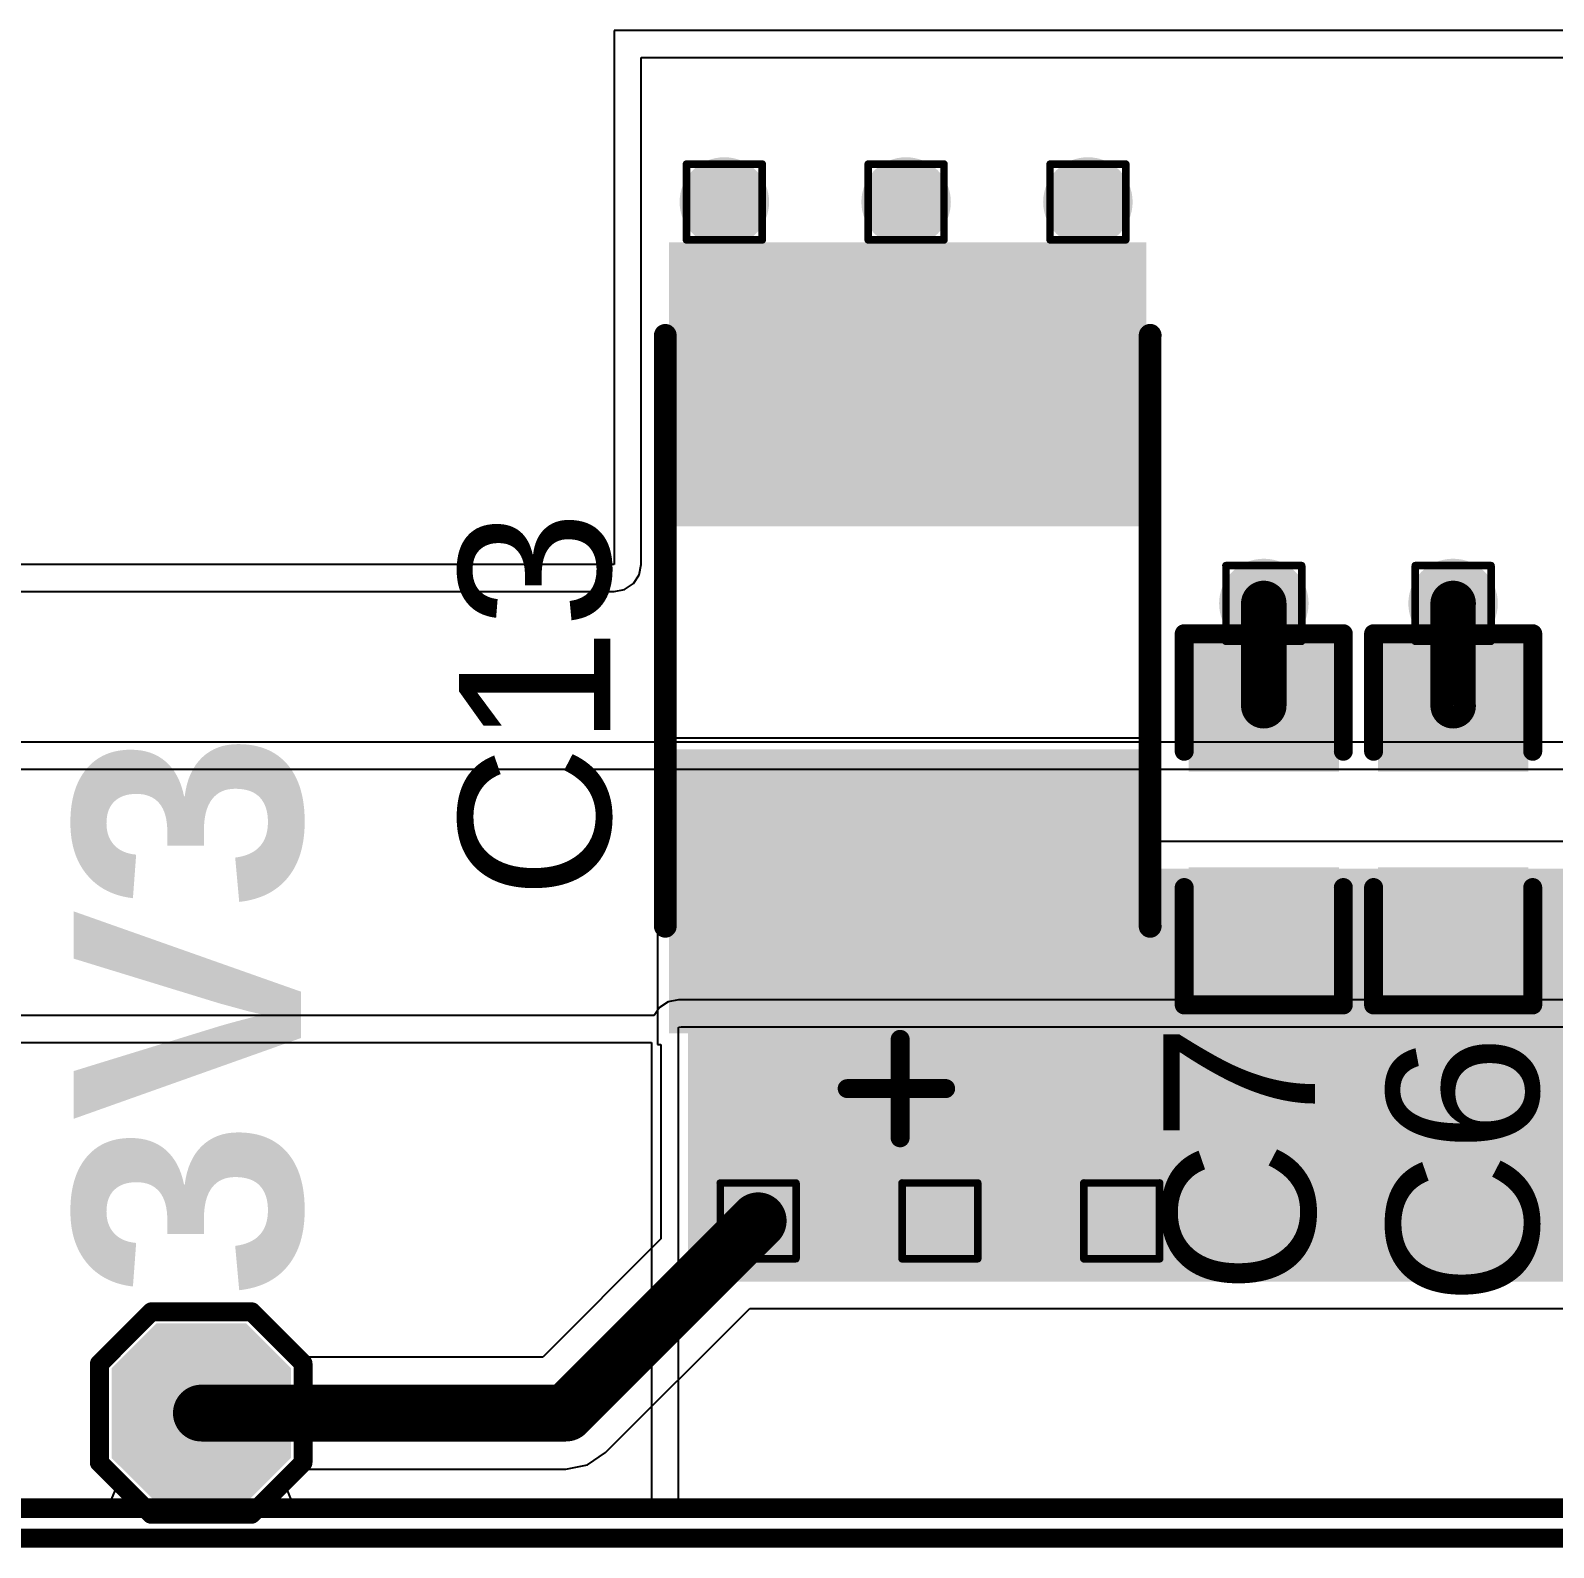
# Model space of a CAD drawing. Header units: inches. Extents: x 0 to 412, y -3 to 50.
# Drawn here: x 43.61 to 53.82, y -0.06 to 10.11 of the extents above; entities that cross this region are included whole.
import ezdxf

# ---------------------------------------------------------------- set-up
doc = ezdxf.new("R2010")
doc.units = ezdxf.units.IN
for name, color, linetype in [('Board_Outline', 56, 'Continuous'), ('Bottom Layer', 5, 'Continuous'), ('Bottom Overlay', 54, 'Continuous'), ('Drill Drawing', 1, 'Continuous'), ('Top Layer', 1, 'Continuous'), ('Top Overlay', 2, 'Continuous'), ('Top Paste', 8, 'Continuous'), ('Top Solder', 216, 'Continuous'), ('Via Holes', 16, 'Continuous')]:
    doc.layers.add(name, color=color, linetype=linetype)
doc.styles.add('Arial', font='', dxfattribs={"height": 0.2})
doc.styles.add('Arial_Bold', font='', dxfattribs={"height": 0.2})
doc.styles.get('Arial').set_extended_font_data('Arial')
doc.styles.get('Arial_Bold').set_extended_font_data('Arial', bold=True)

msp = doc.modelspace()

# ---------------------------------------------------------------- hatches: boundary and pattern name
at = {"layer": 'Bottom Layer'}
h = msp.add_hatch(color=5, dxfattribs=at)
edge = h.paths.add_edge_path()
edge.add_arc((48.262, 8.959), 0.3, 0, 360)
h = msp.add_hatch(color=5, dxfattribs=at)
edge = h.paths.add_edge_path()
edge.add_arc((49.481, 8.959), 0.3, 0, 360)
h = msp.add_hatch(color=5, dxfattribs=at)
edge = h.paths.add_edge_path()
edge.add_arc((50.7, 8.959), 0.3, 0, 360)
h = msp.add_hatch(color=5, dxfattribs=at)
edge = h.paths.add_edge_path()
edge.add_arc((51.88, 6.267), 0.3, 0, 360)
h = msp.add_hatch(color=5, dxfattribs=at)
edge = h.paths.add_edge_path()
edge.add_arc((53.149, 6.267), 0.3, 0, 360)
h = msp.add_hatch(color=5, dxfattribs=at)
edge = h.paths.add_edge_path()
edge.add_arc((48.489, 2.127), 0.3, 0, 360)
h = msp.add_hatch(color=5, dxfattribs=at)
edge = h.paths.add_edge_path()
edge.add_arc((49.708, 2.127), 0.3, 0, 360)
h = msp.add_hatch(color=5, dxfattribs=at)
edge = h.paths.add_edge_path()
edge.add_arc((50.927, 2.127), 0.3, 0, 360)
at = {"layer": 'Top Layer'}
h = msp.add_hatch(color=1, dxfattribs=at)
edge = h.paths.add_edge_path()
edge.add_arc((48.262, 8.959), 0.3, 0, 360)
h = msp.add_hatch(color=1, dxfattribs=at)
edge = h.paths.add_edge_path()
edge.add_arc((49.481, 8.959), 0.3, 0, 360)
h = msp.add_hatch(color=1, dxfattribs=at)
edge = h.paths.add_edge_path()
edge.add_arc((50.7, 8.959), 0.3, 0, 360)
for points in [[(50.992, 6.887), (47.992, 6.887), (47.992, 8.587), (50.992, 8.587)], [(52.324, 5.2), (51.435, 5.2), (51.435, 5.962), (52.324, 5.962)], [(53.594, 5.2), (52.705, 5.2), (52.705, 5.962), (53.594, 5.962)], [(50.992, 3.487), (47.992, 3.487), (47.992, 5.187), (50.992, 5.187)], [(55.664, 4.489), (48.019, 4.489), (48.019, 1.72), (55.664, 1.72)], [(52.324, 3.676), (51.435, 3.676), (51.435, 4.438), (52.324, 4.438)], [(53.594, 3.676), (52.705, 3.676), (52.705, 4.438), (53.594, 4.438)], [(44.505, 0.338), (45.005, 0.338), (45.255, 0.588), (45.255, 1.088), (45.005, 1.338), (44.505, 1.338), (44.255, 1.088), (44.255, 0.588)]]:
    msp.add_hatch(color=1, dxfattribs=at).paths.add_polyline_path(points)
h = msp.add_hatch(color=1, dxfattribs=at)
edge = h.paths.add_edge_path()
edge.add_arc((51.88, 6.267), 0.3, 0, 360)
h = msp.add_hatch(color=1, dxfattribs=at)
edge = h.paths.add_edge_path()
edge.add_arc((53.149, 6.267), 0.3, 0, 360)
h = msp.add_hatch(color=1, dxfattribs=at)
edge = h.paths.add_edge_path()
edge.add_arc((48.489, 2.127), 0.3, 0, 360)
h = msp.add_hatch(color=1, dxfattribs=at)
edge = h.paths.add_edge_path()
edge.add_arc((49.708, 2.127), 0.3, 0, 360)
h = msp.add_hatch(color=1, dxfattribs=at)
edge = h.paths.add_edge_path()
edge.add_arc((50.927, 2.127), 0.3, 0, 360)
at = {"layer": 'Top Paste'}
for points in [[(50.992, 6.887), (47.992, 6.887), (47.992, 8.587), (50.992, 8.587)], [(52.324, 5.2), (51.435, 5.2), (51.435, 5.962), (52.324, 5.962)], [(53.594, 5.2), (52.705, 5.2), (52.705, 5.962), (53.594, 5.962)], [(50.992, 3.487), (47.992, 3.487), (47.992, 5.187), (50.992, 5.187)], [(52.324, 3.676), (51.435, 3.676), (51.435, 4.438), (52.324, 4.438)], [(53.594, 3.676), (52.705, 3.676), (52.705, 4.438), (53.594, 4.438)], [(44.505, 0.338), (45.005, 0.338), (45.255, 0.588), (45.255, 1.088), (45.005, 1.338), (44.505, 1.338), (44.255, 1.088), (44.255, 0.588)]]:
    msp.add_hatch(color=8, dxfattribs=at).paths.add_polyline_path(points)
at = {"layer": 'Top Solder'}
for points in [[(51.093, 6.785), (47.89, 6.785), (47.89, 8.688), (51.093, 8.688)], [(52.384, 5.14), (51.375, 5.14), (51.375, 6.022), (52.384, 6.022)], [(53.654, 5.14), (52.645, 5.14), (52.645, 6.022), (53.654, 6.022)], [(51.093, 3.385), (47.89, 3.385), (47.89, 5.288), (51.093, 5.288)], [(52.384, 3.616), (51.375, 3.616), (51.375, 4.498), (52.384, 4.498)], [(53.654, 3.616), (52.645, 3.616), (52.645, 4.498), (53.654, 4.498)], [(44.454, 0.237), (45.056, 0.237), (45.356, 0.537), (45.356, 1.139), (45.056, 1.44), (44.454, 1.44), (44.153, 1.139), (44.153, 0.537)]]:
    msp.add_hatch(color=216, dxfattribs=at).paths.add_polyline_path(points)
at = {"layer": 'Via Holes'}
h = msp.add_hatch(color=7, dxfattribs=at)
edge = h.paths.add_edge_path()
edge.add_arc((48.262, 8.959), 0.15, 0, 360)
h = msp.add_hatch(color=7, dxfattribs=at)
edge = h.paths.add_edge_path()
edge.add_arc((49.481, 8.959), 0.15, 0, 360)
h = msp.add_hatch(color=7, dxfattribs=at)
edge = h.paths.add_edge_path()
edge.add_arc((50.7, 8.959), 0.15, 0, 360)
h = msp.add_hatch(color=7, dxfattribs=at)
edge = h.paths.add_edge_path()
edge.add_arc((51.88, 6.267), 0.15, 0, 360)
h = msp.add_hatch(color=7, dxfattribs=at)
edge = h.paths.add_edge_path()
edge.add_arc((53.149, 6.267), 0.15, 0, 360)
h = msp.add_hatch(color=7, dxfattribs=at)
edge = h.paths.add_edge_path()
edge.add_arc((48.489, 2.127), 0.15, 0, 360)
h = msp.add_hatch(color=7, dxfattribs=at)
edge = h.paths.add_edge_path()
edge.add_arc((49.708, 2.127), 0.15, 0, 360)
h = msp.add_hatch(color=7, dxfattribs=at)
edge = h.paths.add_edge_path()
edge.add_arc((50.927, 2.127), 0.15, 0, 360)

# ---------------------------------------------------------------- linework, layer by layer
at = {"layer": 'Board_Outline'}
msp.add_lwpolyline([(0, 0, 0.127, 0.127, 0), (83, 0, 0.127, 0.127, 0)], format="xyseb", dxfattribs=at)
at = {"layer": 'Bottom Layer'}
for p, q in [((55.171, 5.337), (28.248, 5.337)), ((28.067, 5.156), (55.171, 5.156)), ((47.886, 3.596), (47.827, 3.557)), ((47.955, 3.61), (47.886, 3.596)), ((57.048, 3.61), (47.955, 3.61)), ((47.792, 3.505), (25.044, 3.505)), ((47.827, 3.557), (47.792, 3.505)), ((47.955, 3.423), (47.957, 3.426)), ((47.955, 0.259), (47.955, 3.423)), ((47.957, 3.426), (47.973, 3.429)), ((47.973, 3.429), (57.031, 3.429)), ((25.044, 3.324), (47.774, 3.324)), ((47.774, 3.324), (47.774, 0.259)), ((47.774, 0.259), (36.587, 0.259)), ((76.911, 0.259), (47.955, 0.259))]:
    msp.add_line(p, q, dxfattribs=at)
at = {"layer": 'Bottom Overlay'}
msp.add_lwpolyline([(41.774, 0.198, 0.127, 0.127, 0), (69.063, 0.198, 0.127, 0.127, 0)], format="xyseb", dxfattribs=at)
at = {"layer": 'Drill Drawing'}
for points in [[(48.008, 9.213, 0.0508, 0.0508, 0), (48.516, 9.213, 0.0508, 0.0508, 0)], [(48.008, 8.705, 0.0508, 0.0508, 0), (48.008, 9.213, 0.0508, 0.0508, 0)], [(48.516, 8.705, 0.0508, 0.0508, 0), (48.516, 9.213, 0.0508, 0.0508, 0)], [(49.227, 9.213, 0.0508, 0.0508, 0), (49.735, 9.213, 0.0508, 0.0508, 0)], [(49.227, 8.705, 0.0508, 0.0508, 0), (49.227, 9.213, 0.0508, 0.0508, 0)], [(49.735, 8.705, 0.0508, 0.0508, 0), (49.735, 9.213, 0.0508, 0.0508, 0)], [(50.446, 9.213, 0.0508, 0.0508, 0), (50.954, 9.213, 0.0508, 0.0508, 0)], [(50.446, 8.705, 0.0508, 0.0508, 0), (50.446, 9.213, 0.0508, 0.0508, 0)], [(50.954, 8.705, 0.0508, 0.0508, 0), (50.954, 9.213, 0.0508, 0.0508, 0)], [(48.008, 8.705, 0.0508, 0.0508, 0), (48.516, 8.705, 0.0508, 0.0508, 0)], [(49.227, 8.705, 0.0508, 0.0508, 0), (49.735, 8.705, 0.0508, 0.0508, 0)], [(50.446, 8.705, 0.0508, 0.0508, 0), (50.954, 8.705, 0.0508, 0.0508, 0)], [(51.626, 6.521, 0.0508, 0.0508, 0), (52.134, 6.521, 0.0508, 0.0508, 0)], [(51.626, 6.013, 0.0508, 0.0508, 0), (51.626, 6.521, 0.0508, 0.0508, 0)], [(52.134, 6.013, 0.0508, 0.0508, 0), (52.134, 6.521, 0.0508, 0.0508, 0)], [(52.895, 6.521, 0.0508, 0.0508, 0), (53.404, 6.521, 0.0508, 0.0508, 0)], [(52.895, 6.013, 0.0508, 0.0508, 0), (52.895, 6.521, 0.0508, 0.0508, 0)], [(53.404, 6.013, 0.0508, 0.0508, 0), (53.404, 6.521, 0.0508, 0.0508, 0)], [(51.626, 6.013, 0.0508, 0.0508, 0), (52.134, 6.013, 0.0508, 0.0508, 0)], [(52.895, 6.013, 0.0508, 0.0508, 0), (53.404, 6.013, 0.0508, 0.0508, 0)], [(48.235, 2.381, 0.0508, 0.0508, 0), (48.743, 2.381, 0.0508, 0.0508, 0)], [(48.235, 1.873, 0.0508, 0.0508, 0), (48.235, 2.381, 0.0508, 0.0508, 0)], [(48.743, 1.873, 0.0508, 0.0508, 0), (48.743, 2.381, 0.0508, 0.0508, 0)], [(49.454, 2.381, 0.0508, 0.0508, 0), (49.962, 2.381, 0.0508, 0.0508, 0)], [(49.454, 1.873, 0.0508, 0.0508, 0), (49.454, 2.381, 0.0508, 0.0508, 0)], [(49.962, 1.873, 0.0508, 0.0508, 0), (49.962, 2.381, 0.0508, 0.0508, 0)], [(50.673, 2.381, 0.0508, 0.0508, 0), (51.181, 2.381, 0.0508, 0.0508, 0)], [(50.673, 1.873, 0.0508, 0.0508, 0), (50.673, 2.381, 0.0508, 0.0508, 0)], [(51.181, 1.873, 0.0508, 0.0508, 0), (51.181, 2.381, 0.0508, 0.0508, 0)], [(48.235, 1.873, 0.0508, 0.0508, 0), (48.743, 1.873, 0.0508, 0.0508, 0)], [(49.454, 1.873, 0.0508, 0.0508, 0), (49.962, 1.873, 0.0508, 0.0508, 0)], [(50.673, 1.873, 0.0508, 0.0508, 0), (51.181, 1.873, 0.0508, 0.0508, 0)]]:
    msp.add_lwpolyline(points, format="xyseb", dxfattribs=at)
for points in [[(47.995, 9.213, 0.0254, 0.0254, 1), (48.021, 9.213, 0.0254, 0.0254, 1)], [(47.995, 9.213, 0.0254, 0.0254, 1), (48.021, 9.213, 0.0254, 0.0254, 1)], [(48.503, 9.213, 0.0254, 0.0254, 1), (48.529, 9.213, 0.0254, 0.0254, 1)], [(48.503, 9.213, 0.0254, 0.0254, 1), (48.529, 9.213, 0.0254, 0.0254, 1)], [(49.214, 9.213, 0.0254, 0.0254, 1), (49.24, 9.213, 0.0254, 0.0254, 1)], [(49.214, 9.213, 0.0254, 0.0254, 1), (49.24, 9.213, 0.0254, 0.0254, 1)], [(49.722, 9.213, 0.0254, 0.0254, 1), (49.748, 9.213, 0.0254, 0.0254, 1)], [(49.722, 9.213, 0.0254, 0.0254, 1), (49.748, 9.213, 0.0254, 0.0254, 1)], [(50.434, 9.213, 0.0254, 0.0254, 1), (50.459, 9.213, 0.0254, 0.0254, 1)], [(50.434, 9.213, 0.0254, 0.0254, 1), (50.459, 9.213, 0.0254, 0.0254, 1)], [(50.942, 9.213, 0.0254, 0.0254, 1), (50.967, 9.213, 0.0254, 0.0254, 1)], [(50.942, 9.213, 0.0254, 0.0254, 1), (50.967, 9.213, 0.0254, 0.0254, 1)], [(47.995, 8.705, 0.0254, 0.0254, 1), (48.021, 8.705, 0.0254, 0.0254, 1)], [(47.995, 8.705, 0.0254, 0.0254, 1), (48.021, 8.705, 0.0254, 0.0254, 1)], [(48.503, 8.705, 0.0254, 0.0254, 1), (48.529, 8.705, 0.0254, 0.0254, 1)], [(48.503, 8.705, 0.0254, 0.0254, 1), (48.529, 8.705, 0.0254, 0.0254, 1)], [(49.214, 8.705, 0.0254, 0.0254, 1), (49.24, 8.705, 0.0254, 0.0254, 1)], [(49.214, 8.705, 0.0254, 0.0254, 1), (49.24, 8.705, 0.0254, 0.0254, 1)], [(49.722, 8.705, 0.0254, 0.0254, 1), (49.748, 8.705, 0.0254, 0.0254, 1)], [(49.722, 8.705, 0.0254, 0.0254, 1), (49.748, 8.705, 0.0254, 0.0254, 1)], [(50.434, 8.705, 0.0254, 0.0254, 1), (50.459, 8.705, 0.0254, 0.0254, 1)], [(50.434, 8.705, 0.0254, 0.0254, 1), (50.459, 8.705, 0.0254, 0.0254, 1)], [(50.942, 8.705, 0.0254, 0.0254, 1), (50.967, 8.705, 0.0254, 0.0254, 1)], [(50.942, 8.705, 0.0254, 0.0254, 1), (50.967, 8.705, 0.0254, 0.0254, 1)], [(51.613, 6.521, 0.0254, 0.0254, 1), (51.638, 6.521, 0.0254, 0.0254, 1)], [(51.613, 6.521, 0.0254, 0.0254, 1), (51.638, 6.521, 0.0254, 0.0254, 1)], [(52.121, 6.521, 0.0254, 0.0254, 1), (52.146, 6.521, 0.0254, 0.0254, 1)], [(52.121, 6.521, 0.0254, 0.0254, 1), (52.146, 6.521, 0.0254, 0.0254, 1)], [(52.883, 6.521, 0.0254, 0.0254, 1), (52.908, 6.521, 0.0254, 0.0254, 1)], [(52.883, 6.521, 0.0254, 0.0254, 1), (52.908, 6.521, 0.0254, 0.0254, 1)], [(53.391, 6.521, 0.0254, 0.0254, 1), (53.416, 6.521, 0.0254, 0.0254, 1)], [(53.391, 6.521, 0.0254, 0.0254, 1), (53.416, 6.521, 0.0254, 0.0254, 1)], [(51.613, 6.013, 0.0254, 0.0254, 1), (51.638, 6.013, 0.0254, 0.0254, 1)], [(51.613, 6.013, 0.0254, 0.0254, 1), (51.638, 6.013, 0.0254, 0.0254, 1)], [(52.121, 6.013, 0.0254, 0.0254, 1), (52.146, 6.013, 0.0254, 0.0254, 1)], [(52.121, 6.013, 0.0254, 0.0254, 1), (52.146, 6.013, 0.0254, 0.0254, 1)], [(52.883, 6.013, 0.0254, 0.0254, 1), (52.908, 6.013, 0.0254, 0.0254, 1)], [(52.883, 6.013, 0.0254, 0.0254, 1), (52.908, 6.013, 0.0254, 0.0254, 1)], [(53.391, 6.013, 0.0254, 0.0254, 1), (53.416, 6.013, 0.0254, 0.0254, 1)], [(53.391, 6.013, 0.0254, 0.0254, 1), (53.416, 6.013, 0.0254, 0.0254, 1)], [(48.222, 2.381, 0.0254, 0.0254, 1), (48.247, 2.381, 0.0254, 0.0254, 1)], [(48.222, 2.381, 0.0254, 0.0254, 1), (48.247, 2.381, 0.0254, 0.0254, 1)], [(48.73, 2.381, 0.0254, 0.0254, 1), (48.755, 2.381, 0.0254, 0.0254, 1)], [(48.73, 2.381, 0.0254, 0.0254, 1), (48.755, 2.381, 0.0254, 0.0254, 1)], [(49.441, 2.381, 0.0254, 0.0254, 1), (49.467, 2.381, 0.0254, 0.0254, 1)], [(49.441, 2.381, 0.0254, 0.0254, 1), (49.467, 2.381, 0.0254, 0.0254, 1)], [(49.949, 2.381, 0.0254, 0.0254, 1), (49.974, 2.381, 0.0254, 0.0254, 1)], [(49.949, 2.381, 0.0254, 0.0254, 1), (49.974, 2.381, 0.0254, 0.0254, 1)], [(50.66, 2.381, 0.0254, 0.0254, 1), (50.686, 2.381, 0.0254, 0.0254, 1)], [(50.66, 2.381, 0.0254, 0.0254, 1), (50.686, 2.381, 0.0254, 0.0254, 1)], [(51.168, 2.381, 0.0254, 0.0254, 1), (51.194, 2.381, 0.0254, 0.0254, 1)], [(51.168, 2.381, 0.0254, 0.0254, 1), (51.194, 2.381, 0.0254, 0.0254, 1)], [(48.222, 1.873, 0.0254, 0.0254, 1), (48.247, 1.873, 0.0254, 0.0254, 1)], [(48.222, 1.873, 0.0254, 0.0254, 1), (48.247, 1.873, 0.0254, 0.0254, 1)], [(48.73, 1.873, 0.0254, 0.0254, 1), (48.755, 1.873, 0.0254, 0.0254, 1)], [(48.73, 1.873, 0.0254, 0.0254, 1), (48.755, 1.873, 0.0254, 0.0254, 1)], [(49.441, 1.873, 0.0254, 0.0254, 1), (49.467, 1.873, 0.0254, 0.0254, 1)], [(49.441, 1.873, 0.0254, 0.0254, 1), (49.467, 1.873, 0.0254, 0.0254, 1)], [(49.949, 1.873, 0.0254, 0.0254, 1), (49.974, 1.873, 0.0254, 0.0254, 1)], [(49.949, 1.873, 0.0254, 0.0254, 1), (49.974, 1.873, 0.0254, 0.0254, 1)], [(50.66, 1.873, 0.0254, 0.0254, 1), (50.686, 1.873, 0.0254, 0.0254, 1)], [(50.66, 1.873, 0.0254, 0.0254, 1), (50.686, 1.873, 0.0254, 0.0254, 1)], [(51.168, 1.873, 0.0254, 0.0254, 1), (51.194, 1.873, 0.0254, 0.0254, 1)], [(51.168, 1.873, 0.0254, 0.0254, 1), (51.194, 1.873, 0.0254, 0.0254, 1)]]:
    msp.add_lwpolyline(points, format="xyseb", close=True, dxfattribs=at)
at = {"layer": 'Top Layer'}
for p, q in [((56.159, 10.109), (47.523, 10.109)), ((47.523, 10.109), (47.523, 6.528)), ((47.705, 6.528), (47.705, 9.928)), ((47.705, 9.928), (54.002, 9.928)), ((47.523, 6.528), (6.147, 6.528)), ((47.652, 6.4), (47.691, 6.458)), ((47.691, 6.458), (47.705, 6.528)), ((26.369, 6.347), (47.523, 6.347)), ((47.523, 6.347), (47.593, 6.36)), ((47.593, 6.36), (47.652, 6.4)), ((51.17, 5.364), (47.814, 5.364)), ((47.814, 5.364), (47.814, 3.309)), ((51.17, 4.67), (51.17, 5.364)), ((54.218, 4.67), (51.17, 4.67)), ((47.814, 3.309), (47.837, 3.309)), ((47.837, 3.309), (47.837, 2.007)), ((47.837, 2.007), (47.044, 1.214)), ((47.466, 0.573), (48.432, 1.539)), ((48.432, 1.539), (55.664, 1.539)), ((44.416, 1.516), (44.077, 1.177)), ((45.094, 1.516), (44.416, 1.516)), ((45.396, 1.214), (45.094, 1.516)), ((44.077, 1.177), (44.077, 0.499)), ((47.044, 1.214), (45.396, 1.214)), ((47.344, 0.491), (47.466, 0.573)), ((44.077, 0.499), (44.2, 0.376)), ((45.31, 0.376), (45.396, 0.463)), ((45.396, 0.463), (47.2, 0.463)), ((47.2, 0.463), (47.344, 0.491)), ((44.2, 0.376), (44.151, 0.259)), ((45.358, 0.259), (45.31, 0.376)), ((44.151, 0.259), (0.259, 0.259)), ((79.413, 0.259), (45.358, 0.259))]:
    msp.add_line(p, q, dxfattribs=at)
for points in [[(51.88, 5.581, 0.305, 0.305, 0), (51.88, 6.267, 0.305, 0.305, 0)], [(53.149, 5.581, 0.305, 0.305, 0), (53.149, 6.267, 0.305, 0.305, 0)], [(47.2, 0.838, 0.381, 0.381, 0), (48.489, 2.127, 0.381, 0.381, 0)], [(44.755, 0.838, 0.381, 0.381, 0), (47.2, 0.838, 0.381, 0.381, 0)]]:
    msp.add_lwpolyline(points, format="xyseb", dxfattribs=at)
for points in [[(51.803, 6.267, 0.152, 0.152, 1), (51.956, 6.267, 0.152, 0.152, 1)], [(53.073, 6.267, 0.152, 0.152, 1), (53.226, 6.267, 0.152, 0.152, 1)], [(51.803, 5.581, 0.152, 0.152, 1), (51.956, 5.581, 0.152, 0.152, 1)], [(53.073, 5.581, 0.152, 0.152, 1), (53.226, 5.581, 0.152, 0.152, 1)], [(48.393, 2.127, 0.191, 0.191, 1), (48.584, 2.127, 0.191, 0.191, 1)], [(44.66, 0.838, 0.191, 0.191, 1), (44.85, 0.838, 0.191, 0.191, 1)], [(47.105, 0.838, 0.191, 0.191, 1), (47.295, 0.838, 0.191, 0.191, 1)], [(47.105, 0.838, 0.191, 0.191, 1), (47.295, 0.838, 0.191, 0.191, 1)]]:
    msp.add_lwpolyline(points, format="xyseb", close=True, dxfattribs=at)
at = {"layer": 'Top Overlay'}
for points in [[(47.866, 4.102, 0.152, 0.152, 0), (47.866, 8.065, 0.152, 0.152, 0)], [(51.117, 4.102, 0.152, 0.152, 0), (51.117, 8.065, 0.152, 0.152, 0)], [(51.346, 5.276, 0.127, 0.127, 0), (51.346, 6.064, 0.127, 0.127, 0)], [(51.346, 6.064, 0.127, 0.127, 0), (52.413, 6.064, 0.127, 0.127, 0)], [(52.413, 5.276, 0.127, 0.127, 0), (52.413, 6.064, 0.127, 0.127, 0)], [(52.616, 5.276, 0.127, 0.127, 0), (52.616, 6.064, 0.127, 0.127, 0)], [(52.616, 6.064, 0.127, 0.127, 0), (53.683, 6.064, 0.127, 0.127, 0)], [(53.683, 5.276, 0.127, 0.127, 0), (53.683, 6.064, 0.127, 0.127, 0)], [(51.346, 3.575, 0.127, 0.127, 0), (51.346, 4.362, 0.127, 0.127, 0)], [(52.413, 3.575, 0.127, 0.127, 0), (52.413, 4.362, 0.127, 0.127, 0)], [(52.616, 3.575, 0.127, 0.127, 0), (52.616, 4.362, 0.127, 0.127, 0)], [(53.683, 3.575, 0.127, 0.127, 0), (53.683, 4.362, 0.127, 0.127, 0)], [(51.346, 3.575, 0.127, 0.127, 0), (52.413, 3.575, 0.127, 0.127, 0)], [(52.616, 3.575, 0.127, 0.127, 0), (53.683, 3.575, 0.127, 0.127, 0)], [(49.441, 2.684, 0.127, 0.127, 0), (49.441, 3.344, 0.127, 0.127, 0)], [(49.086, 3.014, 0.127, 0.127, 0), (49.746, 3.014, 0.127, 0.127, 0)], [(44.071, 1.168, 0.127, 0.127, 0), (44.42, 1.517, 0.127, 0.127, 0)], [(44.42, 1.517, 0.127, 0.127, 0), (45.092, 1.517, 0.127, 0.127, 0)], [(45.092, 1.517, 0.127, 0.127, 0), (45.437, 1.172, 0.127, 0.127, 0)], [(44.071, 0.506, 0.127, 0.127, 0), (44.071, 1.168, 0.127, 0.127, 0)], [(45.437, 0.505, 0.127, 0.127, 0), (45.437, 1.172, 0.127, 0.127, 0)], [(44.071, 0.506, 0.127, 0.127, 0), (44.418, 0.159, 0.127, 0.127, 0)], [(45.09, 0.159, 0.127, 0.127, 0), (45.437, 0.505, 0.127, 0.127, 0)], [(44.418, 0.159, 0.127, 0.127, 0), (45.09, 0.159, 0.127, 0.127, 0)]]:
    msp.add_lwpolyline(points, format="xyseb", dxfattribs=at)
for points in [[(47.828, 8.065, 0.0762, 0.0762, 1), (47.904, 8.065, 0.0762, 0.0762, 1)], [(51.079, 8.065, 0.0762, 0.0762, 1), (51.156, 8.065, 0.0762, 0.0762, 1)], [(51.314, 6.064, 0.0635, 0.0635, 1), (51.378, 6.064, 0.0635, 0.0635, 1)], [(51.314, 6.064, 0.0635, 0.0635, 1), (51.378, 6.064, 0.0635, 0.0635, 1)], [(52.381, 6.064, 0.0635, 0.0635, 1), (52.445, 6.064, 0.0635, 0.0635, 1)], [(52.381, 6.064, 0.0635, 0.0635, 1), (52.445, 6.064, 0.0635, 0.0635, 1)], [(52.584, 6.064, 0.0635, 0.0635, 1), (52.648, 6.064, 0.0635, 0.0635, 1)], [(52.584, 6.064, 0.0635, 0.0635, 1), (52.648, 6.064, 0.0635, 0.0635, 1)], [(53.651, 6.064, 0.0635, 0.0635, 1), (53.715, 6.064, 0.0635, 0.0635, 1)], [(53.651, 6.064, 0.0635, 0.0635, 1), (53.715, 6.064, 0.0635, 0.0635, 1)], [(51.314, 5.276, 0.0635, 0.0635, 1), (51.378, 5.276, 0.0635, 0.0635, 1)], [(52.381, 5.276, 0.0635, 0.0635, 1), (52.445, 5.276, 0.0635, 0.0635, 1)], [(52.584, 5.276, 0.0635, 0.0635, 1), (52.648, 5.276, 0.0635, 0.0635, 1)], [(53.651, 5.276, 0.0635, 0.0635, 1), (53.715, 5.276, 0.0635, 0.0635, 1)], [(51.314, 4.362, 0.0635, 0.0635, 1), (51.378, 4.362, 0.0635, 0.0635, 1)], [(52.381, 4.362, 0.0635, 0.0635, 1), (52.445, 4.362, 0.0635, 0.0635, 1)], [(52.584, 4.362, 0.0635, 0.0635, 1), (52.648, 4.362, 0.0635, 0.0635, 1)], [(53.651, 4.362, 0.0635, 0.0635, 1), (53.715, 4.362, 0.0635, 0.0635, 1)], [(47.828, 4.102, 0.0762, 0.0762, 1), (47.904, 4.102, 0.0762, 0.0762, 1)], [(51.079, 4.102, 0.0762, 0.0762, 1), (51.156, 4.102, 0.0762, 0.0762, 1)], [(51.314, 3.575, 0.0635, 0.0635, 1), (51.378, 3.575, 0.0635, 0.0635, 1)], [(51.314, 3.575, 0.0635, 0.0635, 1), (51.378, 3.575, 0.0635, 0.0635, 1)], [(52.381, 3.575, 0.0635, 0.0635, 1), (52.445, 3.575, 0.0635, 0.0635, 1)], [(52.381, 3.575, 0.0635, 0.0635, 1), (52.445, 3.575, 0.0635, 0.0635, 1)], [(52.584, 3.575, 0.0635, 0.0635, 1), (52.648, 3.575, 0.0635, 0.0635, 1)], [(52.584, 3.575, 0.0635, 0.0635, 1), (52.648, 3.575, 0.0635, 0.0635, 1)], [(53.651, 3.575, 0.0635, 0.0635, 1), (53.715, 3.575, 0.0635, 0.0635, 1)], [(53.651, 3.575, 0.0635, 0.0635, 1), (53.715, 3.575, 0.0635, 0.0635, 1)], [(49.409, 3.344, 0.0635, 0.0635, 1), (49.473, 3.344, 0.0635, 0.0635, 1)], [(49.054, 3.014, 0.0635, 0.0635, 1), (49.117, 3.014, 0.0635, 0.0635, 1)], [(49.714, 3.014, 0.0635, 0.0635, 1), (49.778, 3.014, 0.0635, 0.0635, 1)], [(49.409, 2.684, 0.0635, 0.0635, 1), (49.473, 2.684, 0.0635, 0.0635, 1)], [(44.388, 1.517, 0.0635, 0.0635, 1), (44.452, 1.517, 0.0635, 0.0635, 1)], [(44.388, 1.517, 0.0635, 0.0635, 1), (44.452, 1.517, 0.0635, 0.0635, 1)], [(45.06, 1.517, 0.0635, 0.0635, 1), (45.124, 1.517, 0.0635, 0.0635, 1)], [(45.06, 1.517, 0.0635, 0.0635, 1), (45.124, 1.517, 0.0635, 0.0635, 1)], [(44.039, 1.168, 0.0635, 0.0635, 1), (44.103, 1.168, 0.0635, 0.0635, 1)], [(44.039, 1.168, 0.0635, 0.0635, 1), (44.103, 1.168, 0.0635, 0.0635, 1)], [(45.405, 1.172, 0.0635, 0.0635, 1), (45.468, 1.172, 0.0635, 0.0635, 1)], [(45.405, 1.172, 0.0635, 0.0635, 1), (45.468, 1.172, 0.0635, 0.0635, 1)], [(44.039, 0.506, 0.0635, 0.0635, 1), (44.103, 0.506, 0.0635, 0.0635, 1)], [(44.039, 0.506, 0.0635, 0.0635, 1), (44.103, 0.506, 0.0635, 0.0635, 1)], [(45.405, 0.505, 0.0635, 0.0635, 1), (45.468, 0.505, 0.0635, 0.0635, 1)], [(45.405, 0.505, 0.0635, 0.0635, 1), (45.468, 0.505, 0.0635, 0.0635, 1)], [(44.387, 0.159, 0.0635, 0.0635, 1), (44.45, 0.159, 0.0635, 0.0635, 1)], [(44.387, 0.159, 0.0635, 0.0635, 1), (44.45, 0.159, 0.0635, 0.0635, 1)], [(45.059, 0.159, 0.0635, 0.0635, 1), (45.122, 0.159, 0.0635, 0.0635, 1)], [(45.059, 0.159, 0.0635, 0.0635, 1), (45.122, 0.159, 0.0635, 0.0635, 1)]]:
    msp.add_lwpolyline(points, format="xyseb", close=True, dxfattribs=at)

# ---------------------------------------------------------------- texts
for s, height, style, p in [('C13', 1.016, 'Arial', (47.498, 4.286)), ('3V3', 1.524, 'Arial_Bold', (45.423, 1.613)), ('C7', 1.016, 'Arial', (52.222, 1.636)), ('C6', 1.016, 'Arial', (53.721, 1.56))]:
    msp.add_text(s, height=height, rotation=90, dxfattribs=dict(at, style=style)).set_placement(p)

doc.saveas('drawing.dxf')
